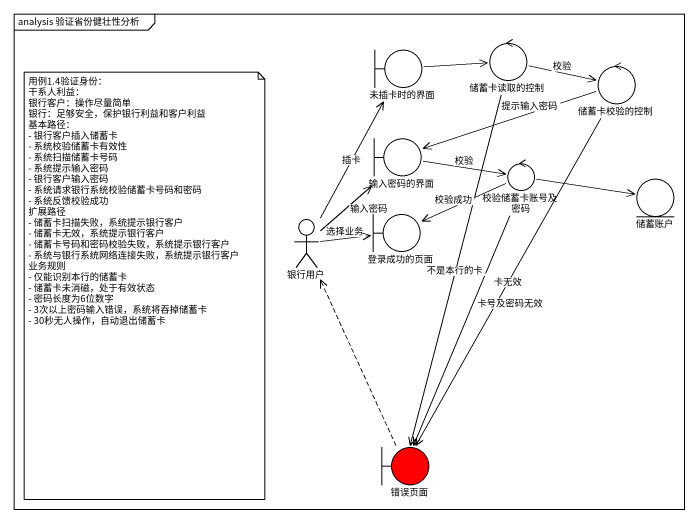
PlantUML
@startuml
mainframe analysis 验证省份健壮性分析
boundary 未插卡时的界面
control 储蓄卡读取的控制
control 储蓄卡校验的控制
boundary 输入密码的界面
control 校验储蓄卡账号及密码
entity 储蓄账户
actor 银行用户
boundary 登录成功的页面
boundary 错误页面 #FF0000
未插卡时的界面 -right-> 储蓄卡读取的控制
储蓄卡读取的控制 -right-> 储蓄卡校验的控制 : 校验
储蓄卡读取的控制 --> 错误页面 : 不是本行的卡
储蓄卡校验的控制 -left-> 输入密码的界面 : 提示输入密码
储蓄卡校验的控制 --> 错误页面 : 卡无效
输入密码的界面 -right-> 校验储蓄卡账号及密码 : 校验
校验储蓄卡账号及密码 -right-> 储蓄账户
校验储蓄卡账号及密码 -left-> 登录成功的页面 : 校验成功
校验储蓄卡账号及密码 --> 错误页面 : 卡号及密码无效
银行用户 -up-> 未插卡时的界面 : 插卡
银行用户 -up-> 输入密码的界面 : 输入密码
银行用户 -right-> 登录成功的页面 : 选择业务
错误页面 .up.> 银行用户
note as N1
  用例1.4验证身份：
  干系人利益：
  银行客户：操作尽量简单
  银行：足够安全，保护银行利益和客户利益
  基本路径：
  - 银行客户插入储蓄卡
  - 系统校验储蓄卡有效性
  - 系统扫描储蓄卡号码
  - 系统提示输入密码
  - 银行客户输入密码
  - 系统请求银行系统校验储蓄卡号码和密码
  - 系统反馈校验成功
  扩展路径
  - 储蓄卡扫描失败，系统提示银行客户
  - 储蓄卡无效，系统提示银行客户
  - 储蓄卡号码和密码校验失败，系统提示银行客户
  - 系统与银行系统网络连接失败，系统提示银行客户
  业务规则
  - 仅能识别本行的储蓄卡
  - 储蓄卡未消磁，处于有效状态
  - 密码长度为6位数字
  - 3次以上密码输入错误，系统将吞掉储蓄卡
  - 30秒无人操作，自动退出储蓄卡
end note
@enduml
